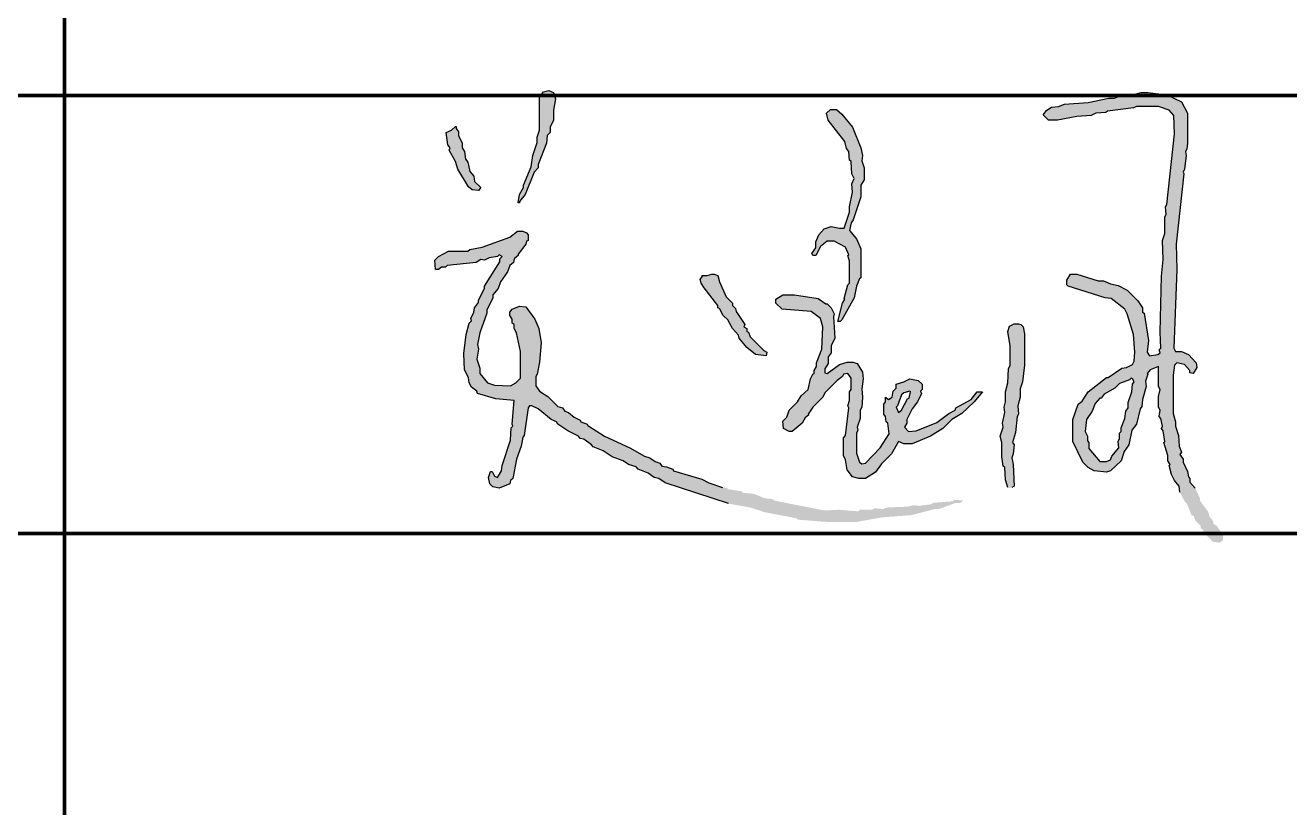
# Model space of a CAD drawing. Extents: x -777745 to 647905, y -207485 to 303235.
# Drawn here: x 68497 to 70230, y 32789 to 33861 of the extents above; entities that cross this region are included whole.
import ezdxf

# ---------------------------------------------------------------- set-up
doc = ezdxf.new("R2010")
doc.units = 0
doc.header["$LTSCALE"] = 1000
doc.layers.get('0').update_dxf_attribs({"linetype": 'CONTINUOUS'})
doc.layers.add('00-防烟分区', color=4, linetype='CONTINUOUS')
doc.layers.add('电子签名', color=5, linetype='CONTINUOUS')

# ---------------------------------------------------------------- blocks, each defined once
blk = doc.blocks.new('图签信息')
at = {"const_width": 0.05}
for points in [[(-39.145, 566.5), (-39.145, 500.5)], [(-65, 530.5), (0, 530.5)], [(-65, 524.5), (0, 524.5)]]:
    blk.add_lwpolyline(points, dxfattribs=at)
blk = doc.blocks.new('图签-A1')
at = {"color": 2}
blk.add_blockref('图签信息', (0, 0), dxfattribs=at)
blk = doc.blocks.new('X-104 13#平面')
at = {"xscale": 100, "yscale": 100, "zscale": 100}
blk.add_blockref('图签-A1', (72465.5, -19285.2), dxfattribs=at)
blk = doc.blocks.new('UYTITU')
at = {"layer": '电子签名', "linetype": 'Continuous'}
h = blk.add_hatch(color=5, dxfattribs=at)
h.paths.add_polyline_path([(952.3, 11.9), (951.3, 12.9), (942.9, 10.8), (939.8, 7.7), (934.5, -7), (932.4, -9.1), (935.6, -16.4), (939.8, -13.3), (948.1, 2.4), (950.2, 3.5)], flags=16)
h.paths.add_polyline_path([(1256.3, 29.7), (1254.3, 30.7), (1252.2, 28.6), (1238.5, 23.4), (1232.2, 17.1), (1217.6, 8.7), (1213.4, 3.5), (1211.3, 3.5), (1205, -3.9), (1200.8, -14.3), (1193.4, -25.9), (1191.4, -42.6), (1194.5, -48.9), (1194.5, -55.2), (1196.6, -57.3), (1196.6, -65.7), (1211.3, -83.5), (1220.7, -83.5), (1225.9, -81.4), (1228, -76.2), (1237.5, -64.7), (1236.4, -56.3), (1238.5, -52.1), (1238.5, -44.7), (1240.6, -42.6), (1240.6, -37.4), (1245.9, -24.8), (1246.9, -14.3), (1250.1, -10.1), (1250.1, -2.8), (1255.3, 11.9), (1256.3, 22.4), (1258.4, 25.5)], flags=16)
h.paths.add_polyline_path([(1093.9, 105.2), (1100.1, 105.2), (1103.3, 104.1), (1106.4, 101), (1108.5, 91.5), (1108.5, 48.6), (1105.4, 25.5), (1102.2, 16.1), (1102.2, 4.5), (1099.1, -7), (1100.1, -18.5), (1098.1, -21.7), (1096, -43.7), (1091.8, -57.3), (1093.9, -60.5), (1092.8, -73), (1090.7, -78.3), (1092.8, -87.7), (1093.9, -117.1), (1090.7, -119.2), (1085.5, -119.2), (1082.3, -108.7), (1081.3, -91.9), (1079.2, -89.8), (1077.1, -77.2), (1077.1, -57.3), (1075, -48.9), (1079.2, -36.4), (1078.1, -31.1), (1081.3, -16.4), (1080.2, -9.1), (1082.3, -1.8), (1082.3, 11.9), (1085.5, 24.4), (1086.5, 43.3), (1088.6, 48.6), (1088.6, 74.8), (1085.5, 94.7), (1087.6, 102)])
h.paths.add_polyline_path([(777.3, 145), (793, 145), (825.5, 139.8), (836, 132.4), (838.1, 132.4), (843.3, 127.2), (847.5, 118.8), (846.5, 114.6), (848.6, 85.3), (843.3, 74.8), (843.3, 65.3), (839.1, 60.1), (839.1, 50.7), (834.9, 43.3), (834.9, 38.1), (838.1, 37), (854.8, 49.6), (865.3, 52.8), (873.7, 52.8), (879, 50.7), (886.3, 39.1), (887.3, 29.7), (885.2, 16.1), (886.3, 4.5), (885.2, -9.1), (883.1, -13.3), (883.1, -24.8), (879, -36.4), (880, -40.5), (877.9, -44.7), (877.9, -72), (882.1, -84.6), (885.2, -86.7), (890.5, -85.6), (910.4, -64.7), (923, -45.8), (920.9, -31.1), (918.8, -29), (917.7, -21.7), (915.6, -18.5), (915.6, -4.9), (917.7, -1.8), (917.7, 4.5), (921.9, 1.4), (927.2, 4.5), (928.2, 12.9), (932.4, 17.1), (932.4, 22.4), (942.9, 25.5), (951.3, 29.7), (962.8, 27.6), (968.1, 22.4), (968.1, 15), (966, 12.9), (967, 9.8), (961.8, -1.8), (954.4, -11.2), (947.1, -25.9), (947.1, -31.1), (943.9, -36.4), (949.2, -42.6), (959.7, -41.6), (988, -30.1), (1004.8, -17.5), (1013.1, -13.3), (1014.2, -10.1), (1035.2, 1.4), (1043.5, 11.9), (1050.9, 11.9), (1039.3, -1.8), (1022.6, -17.5), (1008.9, -25.9), (996.4, -38.4), (979.6, -48.9), (954.4, -59.4), (942.9, -59.4), (935.6, -56.3), (926.1, -73), (912.5, -86.7), (904.1, -98.2), (890.5, -106.6), (881.1, -106.6), (872.7, -104.5), (865.3, -95.1), (863.2, -81.4), (860.1, -75.1), (860.1, -51), (863.2, -47.9), (867.4, -10.1), (866.4, -7), (868.5, 0.3), (868.5, 11.9), (870.6, 15), (870.6, 30.7), (866.4, 37), (860.1, 36), (859, 32.8), (851.7, 27.6), (834.9, 10.8), (831.8, 4.5), (818.2, -9.1), (811.9, -18.5), (812.9, -19.6), (807.7, -23.8), (803.5, -31.1), (789.8, -42.6), (785.7, -42.6), (778.3, -38.4), (777.3, -28), (782.5, -22.7), (785.7, -13.3), (797.2, -1.8), (802.4, 6.6), (811.9, 15), (815, 29.7), (818.2, 36), (820.2, 37), (820.2, 41.2), (823.4, 46.5), (823.4, 51.7), (830.7, 70.6), (831.8, 101), (828.6, 112.5), (816.1, 121.9), (776.2, 125.1), (767.8, 133.5), (767.8, 138.7)])
h.paths.add_polyline_path([(679.8, 173.3), (682.9, 173.3), (688.2, 171.2), (690.3, 162.8), (699.7, 141.9), (708.1, 133.5), (708.1, 130.3), (712.3, 126.1), (713.3, 121.9), (724.9, 104.1), (723.8, 101), (728, 98.9), (728, 94.7), (730.1, 93.6), (732.2, 87.3), (751.1, 68.5), (755.3, 66.4), (754.2, 61.1), (739.5, 63.2), (728, 72.7), (717.5, 85.3), (716.5, 89.4), (708.1, 98.9), (701.8, 110.4), (695.5, 116.7), (690.3, 126.1), (688.2, 127.2), (688.2, 130.3), (669.3, 154.4), (665.1, 160.7), (664, 166), (667.2, 170.2), (666.1, 171.2), (673.5, 171.2)], flags=17)
h.paths.add_polyline_path([(413.5, 232), (420.8, 232), (426.1, 229.9), (428.2, 226.8), (428.2, 219.4), (426.1, 218.4), (425, 214.2), (414.5, 200.6), (414.5, 198.5), (409.3, 194.3), (408.3, 189), (403, 184.8), (399.9, 176.5), (390.4, 162.8), (387.3, 153.4), (380, 145), (380, 140.8), (371.6, 124), (371.6, 119.8), (362.1, 92.6), (359, 76.9), (360, 70.6), (357.9, 56.9), (362.1, 44.4), (362.1, 37), (372.6, 24.4), (382, 21.3), (404.1, 20.3), (411.4, 24.4), (417.7, 30.7), (417.7, 67.4), (412.5, 92.6), (409.3, 98.9), (409.3, 104.1), (406.2, 106.2), (406.2, 111.5), (403, 116.7), (403, 120.9), (406.2, 125.1), (416.6, 129.3), (425, 128.2), (437.6, 111.5), (442.9, 98.9), (446, 79), (443.9, 52.8), (440.8, 36), (438.7, 32.8), (438.7, 20.3), (443.9, 12.9), (455.4, 5.6), (469.1, -8), (475.4, -10.1), (478.5, -14.3), (483.7, -16.4), (491.1, -22.7), (499.5, -26.9), (500.5, -29), (508.9, -32.2), (509.9, -34.3), (533, -48.9), (567.6, -64.7), (587.5, -76.2), (594.9, -78.3), (602.2, -83.5), (608.5, -85.6), (611.6, -89.8), (617.9, -90.9), (626.3, -94), (627.4, -96.1), (666.1, -107.6), (675.6, -112.9), (694.4, -119.2), (700.7, -119.2), (701.8, -121.3), (720.7, -124.4), (722.8, -126.5), (737.4, -127.6), (752.1, -133.8), (762.6, -134.9), (765.7, -137), (833.9, -150.6), (853.8, -149.6), (880, -151.7), (883.1, -149.6), (898.9, -149.6), (903.1, -147.5), (913.5, -148.5), (920.9, -146.4), (948.1, -145.4), (956.5, -143.3), (963.9, -144.3), (979.6, -142.2), (983.8, -140.1), (1010, -138), (1012.1, -135.9), (1024.7, -137), (1020.5, -140.1), (1014.2, -140.1), (991.1, -148.5), (985.9, -148.5), (953.4, -156.9), (912.5, -160.1), (877.9, -166.3), (838.1, -166.3), (798.2, -163.2), (795.1, -161.1), (751.1, -152.7), (732.2, -146.4), (702.8, -141.2), (615.8, -112.9), (607.4, -106.6), (601.1, -105.5), (592.8, -99.3), (579.1, -94), (576, -90.9), (565.5, -87.7), (558.2, -82.5), (543.5, -77.2), (530.9, -68.9), (517.3, -63.6), (515.2, -60.5), (504.7, -53.1), (499.5, -52.1), (497.4, -48.9), (482.7, -41.6), (469.1, -32.2), (467, -29), (459.6, -25.9), (441.8, -11.2), (433.4, -7), (430.3, -7), (428.2, -10.1), (422.9, -47.9), (420.8, -50), (418.7, -62.6), (412.5, -80.4), (407.2, -106.6), (404.1, -109.7), (403, -113.9), (388.3, -120.2), (380, -118.1), (375.8, -113.9), (373.7, -105.5), (376.8, -97.2), (378.9, -97.2), (382, -103.4), (386.2, -105.5), (391.5, -96.1), (392.5, -88.8), (404.1, -54.2), (405.1, -37.4), (407.2, -35.3), (406.2, -32.2), (409.3, 0.3), (384.1, 2.4), (359, 9.8), (357.9, 12.9), (350.6, 18.2), (347.5, 24.4), (346.4, 31.8), (341.2, 42.3), (340.1, 64.3), (343.3, 90.5), (347.5, 106.2), (350.6, 109.4), (349.6, 112.5), (353.7, 120.9), (354.8, 127.2), (360, 134.5), (360, 137.7), (368.4, 153.4), (368.4, 156.5), (389.4, 190.1), (389.4, 194.3), (392.5, 197.4), (388.3, 199.5), (386.2, 197.4), (374.7, 195.3), (368.4, 192.2), (363.2, 193.2), (356.9, 189), (317.1, 184.8), (315, 182.7), (309.7, 182.7), (305.5, 179.6), (301.3, 179.6), (300.3, 192.2), (305.5, 197.4), (319.2, 204.8), (345.4, 204.8), (348.5, 206.9), (365.3, 210), (403, 223.6)])
h.paths.add_polyline_path([(328.6, 375.6), (329.6, 375.6), (329.6, 372.5), (332.8, 368.3), (332.8, 363.1), (338, 352.6), (338, 346.3), (341.2, 341), (342.2, 330.6), (345.4, 326.4), (348.5, 313.8), (353.7, 307.5), (354.8, 300.2), (363.2, 291.8), (360, 287.6), (351.6, 288.6), (346.4, 292.8), (331.7, 316.9), (328.6, 327.4), (320.2, 343.1), (321.2, 346.3), (318.1, 350.5), (316, 367.3), (323.3, 370.4)])
h.paths.add_polyline_path([(842.3, 398.7), (850.6, 398.7), (858, 392.4), (872.7, 374.6), (884.2, 346.3), (886.3, 335.8), (885.2, 328.5), (888.4, 319), (888.4, 302.3), (884.2, 294.9), (884.2, 279.2), (873.7, 247.7), (870.6, 243.5), (868.5, 233.1), (877.9, 221.5), (884.2, 207.9), (884.2, 168.1), (882.1, 167), (877.9, 156.5), (874.8, 140.8), (858, 110.4), (855.9, 108.3), (852.7, 108.3), (859, 133.5), (862.2, 138.7), (861.1, 139.8), (866.4, 158.6), (868.5, 160.7), (868.5, 191.1), (866.4, 198.5), (867.4, 199.5), (863.2, 210), (847.5, 218.4), (838.1, 218.4), (828.6, 211.1), (822.3, 198.5), (818.2, 198.5), (817.1, 201.6), (822.3, 209), (822.3, 217.3), (826.5, 226.8), (833.9, 235.2), (843.3, 238.3), (854.8, 236.2), (861.1, 236.2), (868.5, 258.2), (868.5, 265.6), (872.7, 285.5), (871.6, 297), (874.8, 304.4), (871.6, 310.6), (870.6, 327.4), (868.5, 329.5), (867.4, 341), (864.3, 345.2), (862.2, 354.7), (839.1, 384), (837, 393.5)])
h.paths.add_polyline_path([(1267.9, 421.8), (1277.3, 421.8), (1303.5, 418.6), (1323.4, 409.2), (1331.8, 393.5), (1331.8, 352.6), (1330.8, 344.2), (1328.7, 341), (1329.7, 335.8), (1327.6, 316.9), (1325.5, 312.7), (1326.6, 310.6), (1316.1, 214.2), (1317.2, 179.6), (1313, 71.6), (1315.1, 67.4), (1323.4, 67.4), (1332.9, 63.2), (1343.4, 51.7), (1344.4, 45.4), (1339.2, 37), (1335, 38.1), (1335, 41.2), (1327.6, 49.6), (1317.2, 51.7), (1314, 48.6), (1311.9, 34.9), (1311.9, -17.5), (1315.1, -29), (1315.1, -35.3), (1319.2, -47.9), (1320.3, -62.6), (1323.4, -70.9), (1321.3, -74.1), (1325.5, -80.4), (1325.5, -84.6), (1331.8, -97.2), (1332.9, -104.5), (1335, -106.6), (1335, -111.8), (1342.3, -120.2), (1348.6, -133.8), (1348.6, -137), (1360.1, -152.7), (1362.2, -160.1), (1365.4, -163.2), (1367.5, -167.4), (1366.4, -168.4), (1371.7, -171.6), (1380.1, -184.2), (1380.1, -191.5), (1375.9, -194.6), (1366.4, -193.6), (1353.8, -181), (1352.8, -176.8), (1349.6, -174.7), (1349.6, -171.6), (1342.3, -164.2), (1340.2, -158), (1337.1, -156.9), (1330.8, -141.2), (1327.6, -138), (1321.3, -125.5), (1320.3, -117.1), (1314, -109.7), (1309.8, -101.3), (1306.7, -88.8), (1307.7, -87.7), (1304.6, -82.5), (1304.6, -75.1), (1299.3, -57.3), (1300.4, -56.3), (1298.3, -41.6), (1296.2, -38.4), (1297.2, -35.3), (1295.1, -24.8), (1293, -21.7), (1294.1, -13.3), (1292, -9.1), (1292, 5.6), (1294.1, 15), (1292, 19.2), (1292, 46.5), (1280.5, 42.3), (1276.3, 37), (1277.3, 36), (1274.2, 26.5), (1275.2, 19.2), (1270, 1.4), (1268.9, -8), (1266.8, -11.2), (1261.6, -32.2), (1255.3, -40.5), (1251.1, -60.5), (1244.8, -69.9), (1240.6, -82.5), (1225.9, -96.1), (1220.7, -98.2), (1203.9, -96.1), (1195.5, -91.9), (1188.2, -84.6), (1174.6, -56.3), (1174.6, -25.9), (1181.9, -4.9), (1187.2, -0.7), (1195.5, 11.9), (1220.7, 31.8), (1222.8, 31.8), (1241.7, 44.4), (1248, 45.4), (1256.3, 49.6), (1258.4, 53.8), (1259.5, 66.4), (1257.4, 90.5), (1249, 118.8), (1245.9, 125.1), (1227, 139.8), (1218.6, 140.8), (1168.3, 156.5), (1166.2, 158.6), (1166.2, 164.9), (1171.4, 173.3), (1179.8, 173.3), (1209.2, 163.9), (1216.5, 163.9), (1225.9, 159.7), (1236.4, 157.6), (1249, 151.3), (1263.7, 136.6), (1270, 127.2), (1270, 120.9), (1272.1, 119.8), (1278.4, 82.1), (1276.3, 66.4), (1279.4, 61.1), (1290.9, 63.2), (1294.1, 65.3), (1293, 69.5), (1295.1, 71.6), (1294.1, 93.6), (1296.2, 170.2), (1298.3, 193.2), (1297.2, 219.4), (1300.4, 228.9), (1300.4, 251.9), (1302.5, 255.1), (1301.4, 265.6), (1303.5, 268.7), (1314, 365.2), (1313, 390.3), (1306.7, 397.7), (1292, 402.9), (1261.6, 402.9), (1257.4, 400.8), (1221.8, 396.6), (1219.7, 394.5), (1206, 393.5), (1199.7, 390.3), (1179.8, 389.3), (1153.6, 384), (1141, 384), (1133.7, 391.4), (1138.9, 397.7), (1145.2, 401.8), (1154.7, 402.9), (1163, 406), (1195.5, 408.1), (1223.9, 414.4), (1231.2, 414.4), (1239.6, 417.6), (1256.3, 418.6)])
h.paths.add_polyline_path([(456.5, 424.9), (462.8, 421.8), (465.9, 413.4), (462.8, 397.7), (462.8, 384), (458.6, 374.6), (458.6, 367.3), (454.4, 363.1), (453.3, 352.6), (441.8, 323.2), (441.8, 319), (436.6, 312.7), (424, 282.3), (416.6, 272.9), (416.6, 270.8), (414.5, 270.8), (416.6, 282.3), (421.9, 291.8), (421.9, 294.9), (432.4, 320.1), (434.5, 335.8), (440.8, 353.6), (440.8, 361), (443.9, 370.4), (443.9, 415.5), (449.1, 422.8)])
at = {"layer": '电子签名', "color": 5, "linetype": 'Continuous'}
for p, q in [((443.9, 415.5), (449.1, 422.8)), ((449.1, 422.8), (456.5, 424.9)), ((456.5, 424.9), (462.8, 421.8)), ((462.8, 421.8), (465.9, 413.4)), ((1231.2, 414.4), (1239.6, 417.6)), ((1239.6, 417.6), (1256.3, 418.6)), ((1256.3, 418.6), (1267.9, 421.8)), ((1267.9, 421.8), (1277.3, 421.8)), ((1277.3, 421.8), (1303.5, 418.6)), ((1303.5, 418.6), (1323.4, 409.2)), ((443.9, 370.4), (443.9, 415.5)), ((465.9, 413.4), (462.8, 397.7)), ((837, 393.5), (842.3, 398.7)), ((842.3, 398.7), (850.6, 398.7)), ((850.6, 398.7), (858, 392.4)), ((1138.9, 397.7), (1145.2, 401.8)), ((1145.2, 401.8), (1154.7, 402.9)), ((1154.7, 402.9), (1163, 406)), ((1163, 406), (1195.5, 408.1)), ((1195.5, 408.1), (1223.9, 414.4)), ((1257.4, 400.8), (1221.8, 396.6)), ((1223.9, 414.4), (1231.2, 414.4)), ((1261.6, 402.9), (1257.4, 400.8)), ((1292, 402.9), (1261.6, 402.9)), ((1306.7, 397.7), (1292, 402.9)), ((1323.4, 409.2), (1331.8, 393.5)), ((462.8, 384), (458.6, 374.6)), ((462.8, 397.7), (462.8, 384)), ((839.1, 384), (837, 393.5)), ((862.2, 354.7), (839.1, 384)), ((858, 392.4), (872.7, 374.6)), ((1133.7, 391.4), (1138.9, 397.7)), ((1141, 384), (1133.7, 391.4)), ((1153.6, 384), (1141, 384)), ((1179.8, 389.3), (1153.6, 384)), ((1199.7, 390.3), (1179.8, 389.3)), ((1206, 393.5), (1199.7, 390.3)), ((1219.7, 394.5), (1206, 393.5)), ((1221.8, 396.6), (1219.7, 394.5)), ((1313, 390.3), (1306.7, 397.7)), ((1314, 365.2), (1313, 390.3)), ((1331.8, 393.5), (1331.8, 352.6)), ((316, 367.3), (323.3, 370.4)), ((318.1, 350.5), (316, 367.3)), ((323.3, 370.4), (328.6, 375.6)), ((328.6, 375.6), (329.6, 375.6)), ((329.6, 375.6), (329.6, 372.5)), ((329.6, 372.5), (332.8, 368.3)), ((332.8, 368.3), (332.8, 363.1)), ((440.8, 361), (443.9, 370.4)), ((458.6, 367.3), (454.4, 363.1)), ((458.6, 374.6), (458.6, 367.3)), ((872.7, 374.6), (884.2, 346.3)), ((1303.5, 268.7), (1314, 365.2)), ((321.2, 346.3), (318.1, 350.5)), ((332.8, 363.1), (338, 352.6)), ((338, 352.6), (338, 346.3)), ((434.5, 335.8), (440.8, 353.6)), ((440.8, 353.6), (440.8, 361)), ((453.3, 352.6), (441.8, 323.2)), ((454.4, 363.1), (453.3, 352.6)), ((864.3, 345.2), (862.2, 354.7)), ((1331.8, 352.6), (1330.8, 344.2)), ((320.2, 343.1), (321.2, 346.3)), ((328.6, 327.4), (320.2, 343.1)), ((338, 346.3), (341.2, 341)), ((341.2, 341), (342.2, 330.6)), ((342.2, 330.6), (345.4, 326.4)), ((432.4, 320.1), (434.5, 335.8)), ((867.4, 341), (864.3, 345.2)), ((868.5, 329.5), (867.4, 341)), ((870.6, 327.4), (868.5, 329.5)), ((884.2, 346.3), (886.3, 335.8)), ((886.3, 335.8), (885.2, 328.5)), ((1329.7, 335.8), (1327.6, 316.9)), ((1330.8, 344.2), (1328.7, 341)), ((1328.7, 341), (1329.7, 335.8)), ((331.7, 316.9), (328.6, 327.4)), ((346.4, 292.8), (331.7, 316.9)), ((345.4, 326.4), (348.5, 313.8)), ((348.5, 313.8), (353.7, 307.5)), ((421.9, 294.9), (432.4, 320.1)), ((436.6, 312.7), (424, 282.3)), ((441.8, 319), (436.6, 312.7)), ((441.8, 323.2), (441.8, 319)), ((871.6, 310.6), (870.6, 327.4)), ((885.2, 328.5), (888.4, 319)), ((888.4, 319), (888.4, 302.3)), ((1327.6, 316.9), (1325.5, 312.7)), ((1325.5, 312.7), (1326.6, 310.6)), ((353.7, 307.5), (354.8, 300.2)), ((354.8, 300.2), (363.2, 291.8)), ((421.9, 291.8), (421.9, 294.9)), ((874.8, 304.4), (871.6, 310.6)), ((871.6, 297), (874.8, 304.4)), ((872.7, 285.5), (871.6, 297)), ((888.4, 302.3), (884.2, 294.9)), ((884.2, 294.9), (884.2, 279.2)), ((1326.6, 310.6), (1316.1, 214.2)), ((351.6, 288.6), (346.4, 292.8)), ((360, 287.6), (351.6, 288.6)), ((363.2, 291.8), (360, 287.6)), ((414.5, 270.8), (416.6, 282.3)), ((416.6, 282.3), (421.9, 291.8)), ((424, 282.3), (416.6, 272.9)), ((868.5, 265.6), (872.7, 285.5)), ((884.2, 279.2), (873.7, 247.7)), ((416.6, 270.8), (414.5, 270.8)), ((416.6, 272.9), (416.6, 270.8)), ((868.5, 258.2), (868.5, 265.6)), ((1301.4, 265.6), (1303.5, 268.7)), ((1302.5, 255.1), (1301.4, 265.6)), ((861.1, 236.2), (868.5, 258.2)), ((870.6, 243.5), (868.5, 233.1)), ((873.7, 247.7), (870.6, 243.5)), ((1300.4, 251.9), (1302.5, 255.1)), ((1300.4, 228.9), (1300.4, 251.9)), ((403, 223.6), (413.5, 232)), ((413.5, 232), (420.8, 232)), ((420.8, 232), (426.1, 229.9)), ((426.1, 229.9), (428.2, 226.8)), ((428.2, 226.8), (428.2, 219.4)), ((822.3, 217.3), (826.5, 226.8)), ((826.5, 226.8), (833.9, 235.2)), ((833.9, 235.2), (843.3, 238.3)), ((843.3, 238.3), (854.8, 236.2)), ((854.8, 236.2), (861.1, 236.2)), ((868.5, 233.1), (877.9, 221.5)), ((1297.2, 219.4), (1300.4, 228.9)), ((348.5, 206.9), (365.3, 210)), ((365.3, 210), (403, 223.6)), ((425, 214.2), (414.5, 200.6)), ((426.1, 218.4), (425, 214.2)), ((428.2, 219.4), (426.1, 218.4)), ((817.1, 201.6), (822.3, 209)), ((822.3, 209), (822.3, 217.3)), ((828.6, 211.1), (822.3, 198.5)), ((838.1, 218.4), (828.6, 211.1)), ((847.5, 218.4), (838.1, 218.4)), ((863.2, 210), (847.5, 218.4)), ((867.4, 199.5), (863.2, 210)), ((877.9, 221.5), (884.2, 207.9)), ((884.2, 207.9), (884.2, 168.1)), ((1298.3, 193.2), (1297.2, 219.4)), ((1316.1, 214.2), (1317.2, 179.6)), ((300.3, 192.2), (305.5, 197.4)), ((301.3, 179.6), (300.3, 192.2)), ((305.5, 197.4), (319.2, 204.8)), ((319.2, 204.8), (345.4, 204.8)), ((345.4, 204.8), (348.5, 206.9)), ((363.2, 193.2), (356.9, 189)), ((368.4, 192.2), (363.2, 193.2)), ((374.7, 195.3), (368.4, 192.2)), ((386.2, 197.4), (374.7, 195.3)), ((388.3, 199.5), (386.2, 197.4)), ((392.5, 197.4), (388.3, 199.5)), ((389.4, 194.3), (392.5, 197.4)), ((389.4, 190.1), (389.4, 194.3)), ((409.3, 194.3), (408.3, 189)), ((414.5, 198.5), (409.3, 194.3)), ((414.5, 200.6), (414.5, 198.5)), ((818.2, 198.5), (817.1, 201.6)), ((822.3, 198.5), (818.2, 198.5)), ((866.4, 198.5), (867.4, 199.5)), ((868.5, 191.1), (866.4, 198.5)), ((868.5, 160.7), (868.5, 191.1)), ((1296.2, 170.2), (1298.3, 193.2)), ((305.5, 179.6), (301.3, 179.6)), ((309.7, 182.7), (305.5, 179.6)), ((315, 182.7), (309.7, 182.7)), ((317.1, 184.8), (315, 182.7)), ((356.9, 189), (317.1, 184.8)), ((368.4, 156.5), (389.4, 190.1)), ((399.9, 176.5), (390.4, 162.8)), ((403, 184.8), (399.9, 176.5)), ((408.3, 189), (403, 184.8)), ((673.5, 171.2), (679.8, 173.3)), ((679.8, 173.3), (682.9, 173.3)), ((682.9, 173.3), (688.2, 171.2)), ((1166.2, 164.9), (1171.4, 173.3)), ((1171.4, 173.3), (1179.8, 173.3)), ((1179.8, 173.3), (1209.2, 163.9)), ((1317.2, 179.6), (1313, 71.6)), ((368.4, 153.4), (368.4, 156.5)), ((390.4, 162.8), (387.3, 153.4)), ((664, 166), (667.2, 170.2)), ((665.1, 160.7), (664, 166)), ((669.3, 154.4), (665.1, 160.7)), ((666.1, 171.2), (673.5, 171.2)), ((667.2, 170.2), (666.1, 171.2)), ((688.2, 171.2), (690.3, 162.8)), ((690.3, 162.8), (699.7, 141.9)), ((861.1, 139.8), (866.4, 158.6)), ((866.4, 158.6), (868.5, 160.7)), ((877.9, 156.5), (874.8, 140.8)), ((882.1, 167), (877.9, 156.5)), ((884.2, 168.1), (882.1, 167)), ((1166.2, 158.6), (1166.2, 164.9)), ((1168.3, 156.5), (1166.2, 158.6)), ((1218.6, 140.8), (1168.3, 156.5)), ((1209.2, 163.9), (1216.5, 163.9)), ((1216.5, 163.9), (1225.9, 159.7)), ((1225.9, 159.7), (1236.4, 157.6)), ((1236.4, 157.6), (1249, 151.3)), ((1294.1, 93.6), (1296.2, 170.2)), ((360, 137.7), (368.4, 153.4)), ((380, 140.8), (371.6, 124)), ((387.3, 153.4), (380, 145)), ((380, 145), (380, 140.8)), ((688.2, 130.3), (669.3, 154.4)), ((699.7, 141.9), (708.1, 133.5)), ((767.8, 138.7), (777.3, 145)), ((767.8, 133.5), (767.8, 138.7)), ((777.3, 145), (793, 145)), ((793, 145), (825.5, 139.8)), ((825.5, 139.8), (836, 132.4)), ((874.8, 140.8), (858, 110.4)), ((859, 133.5), (862.2, 138.7)), ((862.2, 138.7), (861.1, 139.8)), ((1227, 139.8), (1218.6, 140.8)), ((1245.9, 125.1), (1227, 139.8)), ((1249, 151.3), (1263.7, 136.6)), ((353.7, 120.9), (354.8, 127.2)), ((354.8, 127.2), (360, 134.5)), ((360, 134.5), (360, 137.7)), ((371.6, 124), (371.6, 119.8)), ((403, 120.9), (406.2, 125.1)), ((406.2, 125.1), (416.6, 129.3)), ((416.6, 129.3), (425, 128.2)), ((425, 128.2), (437.6, 111.5)), ((688.2, 127.2), (688.2, 130.3)), ((690.3, 126.1), (688.2, 127.2)), ((695.5, 116.7), (690.3, 126.1)), ((708.1, 133.5), (708.1, 130.3)), ((708.1, 130.3), (712.3, 126.1)), ((712.3, 126.1), (713.3, 121.9)), ((713.3, 121.9), (724.9, 104.1)), ((776.2, 125.1), (767.8, 133.5)), ((816.1, 121.9), (776.2, 125.1)), ((828.6, 112.5), (816.1, 121.9)), ((836, 132.4), (838.1, 132.4)), ((838.1, 132.4), (843.3, 127.2)), ((843.3, 127.2), (847.5, 118.8)), ((852.7, 108.3), (859, 133.5)), ((1249, 118.8), (1245.9, 125.1)), ((1263.7, 136.6), (1270, 127.2)), ((1270, 127.2), (1270, 120.9)), ((343.3, 90.5), (347.5, 106.2)), ((347.5, 106.2), (350.6, 109.4)), ((349.6, 112.5), (353.7, 120.9)), ((350.6, 109.4), (349.6, 112.5)), ((371.6, 119.8), (362.1, 92.6)), ((403, 116.7), (403, 120.9)), ((406.2, 111.5), (403, 116.7)), ((406.2, 106.2), (406.2, 111.5)), ((409.3, 104.1), (406.2, 106.2)), ((409.3, 98.9), (409.3, 104.1)), ((437.6, 111.5), (442.9, 98.9)), ((701.8, 110.4), (695.5, 116.7)), ((708.1, 98.9), (701.8, 110.4)), ((724.9, 104.1), (723.8, 101)), ((831.8, 101), (828.6, 112.5)), ((847.5, 118.8), (846.5, 114.6)), ((846.5, 114.6), (848.6, 85.3)), ((855.9, 108.3), (852.7, 108.3)), ((858, 110.4), (855.9, 108.3)), ((1087.6, 102), (1093.9, 105.2)), ((1093.9, 105.2), (1100.1, 105.2)), ((1100.1, 105.2), (1103.3, 104.1)), ((1103.3, 104.1), (1106.4, 101)), ((1257.4, 90.5), (1249, 118.8)), ((1270, 120.9), (1272.1, 119.8)), ((1272.1, 119.8), (1278.4, 82.1)), ((340.1, 64.3), (343.3, 90.5)), ((362.1, 92.6), (359, 76.9)), ((412.5, 92.6), (409.3, 98.9)), ((417.7, 67.4), (412.5, 92.6)), ((442.9, 98.9), (446, 79)), ((716.5, 89.4), (708.1, 98.9)), ((717.5, 85.3), (716.5, 89.4)), ((723.8, 101), (728, 98.9)), ((728, 98.9), (728, 94.7)), ((728, 94.7), (730.1, 93.6)), ((730.1, 93.6), (732.2, 87.3)), ((732.2, 87.3), (751.1, 68.5)), ((830.7, 70.6), (831.8, 101)), ((1085.5, 94.7), (1087.6, 102)), ((1088.6, 74.8), (1085.5, 94.7)), ((1106.4, 101), (1108.5, 91.5)), ((1108.5, 91.5), (1108.5, 48.6)), ((1259.5, 66.4), (1257.4, 90.5)), ((1295.1, 71.6), (1294.1, 93.6)), ((360, 70.6), (357.9, 56.9)), ((359, 76.9), (360, 70.6)), ((446, 79), (443.9, 52.8)), ((728, 72.7), (717.5, 85.3)), ((739.5, 63.2), (728, 72.7)), ((823.4, 51.7), (830.7, 70.6)), ((848.6, 85.3), (843.3, 74.8)), ((843.3, 74.8), (843.3, 65.3)), ((1088.6, 48.6), (1088.6, 74.8)), ((1278.4, 82.1), (1276.3, 66.4)), ((1293, 69.5), (1295.1, 71.6)), ((1294.1, 65.3), (1293, 69.5)), ((1313, 71.6), (1315.1, 67.4)), ((341.2, 42.3), (340.1, 64.3)), ((357.9, 56.9), (362.1, 44.4)), ((417.7, 30.7), (417.7, 67.4)), ((443.9, 52.8), (440.8, 36)), ((754.2, 61.1), (739.5, 63.2)), ((751.1, 68.5), (755.3, 66.4)), ((755.3, 66.4), (754.2, 61.1)), ((843.3, 65.3), (839.1, 60.1)), ((839.1, 60.1), (839.1, 50.7)), ((854.8, 49.6), (865.3, 52.8)), ((865.3, 52.8), (873.7, 52.8)), ((873.7, 52.8), (879, 50.7)), ((1256.3, 49.6), (1258.4, 53.8)), ((1258.4, 53.8), (1259.5, 66.4)), ((1276.3, 66.4), (1279.4, 61.1)), ((1279.4, 61.1), (1290.9, 63.2)), ((1290.9, 63.2), (1294.1, 65.3)), ((1315.1, 67.4), (1323.4, 67.4)), ((1323.4, 67.4), (1332.9, 63.2)), ((1332.9, 63.2), (1343.4, 51.7)), ((346.4, 31.8), (341.2, 42.3)), ((362.1, 44.4), (362.1, 37)), ((362.1, 37), (372.6, 24.4)), ((440.8, 36), (438.7, 32.8)), ((815, 29.7), (818.2, 36)), ((818.2, 36), (820.2, 37)), ((820.2, 41.2), (823.4, 46.5)), ((820.2, 37), (820.2, 41.2)), ((823.4, 46.5), (823.4, 51.7)), ((839.1, 50.7), (834.9, 43.3)), ((834.9, 43.3), (834.9, 38.1)), ((834.9, 38.1), (838.1, 37)), ((838.1, 37), (854.8, 49.6)), ((860.1, 36), (859, 32.8)), ((866.4, 37), (860.1, 36)), ((870.6, 30.7), (866.4, 37)), ((879, 50.7), (886.3, 39.1)), ((886.3, 39.1), (887.3, 29.7)), ((1085.5, 24.4), (1086.5, 43.3)), ((1086.5, 43.3), (1088.6, 48.6)), ((1108.5, 48.6), (1105.4, 25.5)), ((1222.8, 31.8), (1241.7, 44.4)), ((1241.7, 44.4), (1248, 45.4)), ((1248, 45.4), (1256.3, 49.6)), ((1277.3, 36), (1274.2, 26.5)), ((1280.5, 42.3), (1276.3, 37)), ((1276.3, 37), (1277.3, 36)), ((1292, 46.5), (1280.5, 42.3)), ((1292, 19.2), (1292, 46.5)), ((1314, 48.6), (1311.9, 34.9)), ((1311.9, 34.9), (1311.9, -17.5)), ((1317.2, 51.7), (1314, 48.6)), ((1327.6, 49.6), (1317.2, 51.7)), ((1335, 41.2), (1327.6, 49.6)), ((1335, 38.1), (1335, 41.2)), ((1339.2, 37), (1335, 38.1)), ((1344.4, 45.4), (1339.2, 37)), ((1343.4, 51.7), (1344.4, 45.4)), ((347.5, 24.4), (346.4, 31.8)), ((350.6, 18.2), (347.5, 24.4)), ((357.9, 12.9), (350.6, 18.2)), ((372.6, 24.4), (382, 21.3)), ((382, 21.3), (404.1, 20.3)), ((404.1, 20.3), (411.4, 24.4)), ((411.4, 24.4), (417.7, 30.7)), ((438.7, 32.8), (438.7, 20.3)), ((438.7, 20.3), (443.9, 12.9)), ((811.9, 15), (815, 29.7)), ((851.7, 27.6), (834.9, 10.8)), ((859, 32.8), (851.7, 27.6)), ((870.6, 15), (870.6, 30.7)), ((887.3, 29.7), (885.2, 16.1)), ((932.4, 22.4), (942.9, 25.5)), ((932.4, 17.1), (932.4, 22.4)), ((942.9, 25.5), (951.3, 29.7)), ((951.3, 29.7), (962.8, 27.6)), ((962.8, 27.6), (968.1, 22.4)), ((968.1, 22.4), (968.1, 15)), ((1082.3, 11.9), (1085.5, 24.4)), ((1105.4, 25.5), (1102.2, 16.1)), ((1195.5, 11.9), (1220.7, 31.8)), ((1220.7, 31.8), (1222.8, 31.8)), ((1238.5, 23.4), (1232.2, 17.1)), ((1252.2, 28.6), (1238.5, 23.4)), ((1254.3, 30.7), (1252.2, 28.6)), ((1256.3, 29.7), (1254.3, 30.7)), ((1255.3, 11.9), (1256.3, 22.4)), ((1258.4, 25.5), (1256.3, 29.7)), ((1256.3, 22.4), (1258.4, 25.5)), ((1275.2, 19.2), (1270, 1.4)), ((1274.2, 26.5), (1275.2, 19.2)), ((1294.1, 15), (1292, 19.2)), ((359, 9.8), (357.9, 12.9)), ((384.1, 2.4), (359, 9.8)), ((409.3, 0.3), (384.1, 2.4)), ((406.2, -32.2), (409.3, 0.3)), ((443.9, 12.9), (455.4, 5.6)), ((455.4, 5.6), (469.1, -8)), ((797.2, -1.8), (802.4, 6.6)), ((802.4, 6.6), (811.9, 15)), ((831.8, 4.5), (818.2, -9.1)), ((834.9, 10.8), (831.8, 4.5)), ((866.4, -7), (868.5, 0.3)), ((868.5, 11.9), (870.6, 15)), ((868.5, 0.3), (868.5, 11.9)), ((885.2, 16.1), (886.3, 4.5)), ((886.3, 4.5), (885.2, -9.1)), ((917.7, 4.5), (921.9, 1.4)), ((917.7, -1.8), (917.7, 4.5)), ((921.9, 1.4), (927.2, 4.5)), ((927.2, 4.5), (928.2, 12.9)), ((928.2, 12.9), (932.4, 17.1)), ((939.8, 7.7), (934.5, -7)), ((942.9, 10.8), (939.8, 7.7)), ((939.8, -13.3), (948.1, 2.4)), ((951.3, 12.9), (942.9, 10.8)), ((948.1, 2.4), (950.2, 3.5)), ((950.2, 3.5), (952.3, 11.9)), ((952.3, 11.9), (951.3, 12.9)), ((967, 9.8), (961.8, -1.8)), ((968.1, 15), (966, 12.9)), ((966, 12.9), (967, 9.8)), ((1014.2, -10.1), (1035.2, 1.4)), ((1035.2, 1.4), (1043.5, 11.9)), ((1050.9, 11.9), (1039.3, -1.8)), ((1043.5, 11.9), (1050.9, 11.9)), ((1082.3, -1.8), (1082.3, 11.9)), ((1102.2, 4.5), (1099.1, -7)), ((1102.2, 16.1), (1102.2, 4.5)), ((1187.2, -0.7), (1195.5, 11.9)), ((1211.3, 3.5), (1205, -3.9)), ((1213.4, 3.5), (1211.3, 3.5)), ((1217.6, 8.7), (1213.4, 3.5)), ((1232.2, 17.1), (1217.6, 8.7)), ((1250.1, -2.8), (1255.3, 11.9)), ((1270, 1.4), (1268.9, -8)), ((1292, 5.6), (1294.1, 15)), ((1292, -9.1), (1292, 5.6)), ((428.2, -10.1), (422.9, -47.9)), ((430.3, -7), (428.2, -10.1)), ((433.4, -7), (430.3, -7)), ((441.8, -11.2), (433.4, -7)), ((459.6, -25.9), (441.8, -11.2)), ((469.1, -8), (475.4, -10.1)), ((475.4, -10.1), (478.5, -14.3)), ((478.5, -14.3), (483.7, -16.4)), ((483.7, -16.4), (491.1, -22.7)), ((782.5, -22.7), (785.7, -13.3)), ((785.7, -13.3), (797.2, -1.8)), ((818.2, -9.1), (811.9, -18.5)), ((863.2, -47.9), (867.4, -10.1)), ((867.4, -10.1), (866.4, -7)), ((885.2, -9.1), (883.1, -13.3)), ((883.1, -13.3), (883.1, -24.8)), ((915.6, -4.9), (917.7, -1.8)), ((915.6, -18.5), (915.6, -4.9)), ((934.5, -7), (932.4, -9.1)), ((932.4, -9.1), (935.6, -16.4)), ((935.6, -16.4), (939.8, -13.3)), ((954.4, -11.2), (947.1, -25.9)), ((961.8, -1.8), (954.4, -11.2)), ((1004.8, -17.5), (1013.1, -13.3)), ((1013.1, -13.3), (1014.2, -10.1)), ((1039.3, -1.8), (1022.6, -17.5)), ((1078.1, -31.1), (1081.3, -16.4)), ((1080.2, -9.1), (1082.3, -1.8)), ((1081.3, -16.4), (1080.2, -9.1)), ((1099.1, -7), (1100.1, -18.5)), ((1174.6, -25.9), (1181.9, -4.9)), ((1181.9, -4.9), (1187.2, -0.7)), ((1200.8, -14.3), (1193.4, -25.9)), ((1205, -3.9), (1200.8, -14.3)), ((1245.9, -24.8), (1246.9, -14.3)), ((1246.9, -14.3), (1250.1, -10.1)), ((1250.1, -10.1), (1250.1, -2.8)), ((1266.8, -11.2), (1261.6, -32.2)), ((1268.9, -8), (1266.8, -11.2)), ((1294.1, -13.3), (1292, -9.1)), ((1293, -21.7), (1294.1, -13.3)), ((407.2, -35.3), (406.2, -32.2)), ((467, -29), (459.6, -25.9)), ((469.1, -32.2), (467, -29)), ((482.7, -41.6), (469.1, -32.2)), ((491.1, -22.7), (499.5, -26.9)), ((499.5, -26.9), (500.5, -29)), ((500.5, -29), (508.9, -32.2)), ((508.9, -32.2), (509.9, -34.3)), ((509.9, -34.3), (533, -48.9)), ((777.3, -28), (782.5, -22.7)), ((778.3, -38.4), (777.3, -28)), ((803.5, -31.1), (789.8, -42.6)), ((807.7, -23.8), (803.5, -31.1)), ((812.9, -19.6), (807.7, -23.8)), ((811.9, -18.5), (812.9, -19.6)), ((883.1, -24.8), (879, -36.4)), ((917.7, -21.7), (915.6, -18.5)), ((918.8, -29), (917.7, -21.7)), ((920.9, -31.1), (918.8, -29)), ((923, -45.8), (920.9, -31.1)), ((947.1, -31.1), (943.9, -36.4)), ((947.1, -25.9), (947.1, -31.1)), ((959.7, -41.6), (988, -30.1)), ((988, -30.1), (1004.8, -17.5)), ((1008.9, -25.9), (996.4, -38.4)), ((1022.6, -17.5), (1008.9, -25.9)), ((1079.2, -36.4), (1078.1, -31.1)), ((1098.1, -21.7), (1096, -43.7)), ((1100.1, -18.5), (1098.1, -21.7)), ((1174.6, -56.3), (1174.6, -25.9)), ((1193.4, -25.9), (1191.4, -42.6)), ((1240.6, -37.4), (1245.9, -24.8)), ((1261.6, -32.2), (1255.3, -40.5)), ((1295.1, -24.8), (1293, -21.7)), ((1297.2, -35.3), (1295.1, -24.8)), ((1311.9, -17.5), (1315.1, -29)), ((1315.1, -29), (1315.1, -35.3)), ((404.1, -54.2), (405.1, -37.4)), ((405.1, -37.4), (407.2, -35.3)), ((420.8, -50), (418.7, -62.6)), ((422.9, -47.9), (420.8, -50)), ((497.4, -48.9), (482.7, -41.6)), ((499.5, -52.1), (497.4, -48.9)), ((533, -48.9), (567.6, -64.7)), ((785.7, -42.6), (778.3, -38.4)), ((789.8, -42.6), (785.7, -42.6)), ((860.1, -51), (863.2, -47.9)), ((860.1, -75.1), (860.1, -51)), ((880, -40.5), (877.9, -44.7)), ((877.9, -44.7), (877.9, -72)), ((879, -36.4), (880, -40.5)), ((910.4, -64.7), (923, -45.8)), ((943.9, -36.4), (949.2, -42.6)), ((949.2, -42.6), (959.7, -41.6)), ((979.6, -48.9), (954.4, -59.4)), ((996.4, -38.4), (979.6, -48.9)), ((1075, -48.9), (1079.2, -36.4)), ((1077.1, -57.3), (1075, -48.9)), ((1096, -43.7), (1091.8, -57.3)), ((1191.4, -42.6), (1194.5, -48.9)), ((1194.5, -48.9), (1194.5, -55.2)), ((1238.5, -44.7), (1240.6, -42.6)), ((1238.5, -52.1), (1238.5, -44.7)), ((1240.6, -42.6), (1240.6, -37.4)), ((1255.3, -40.5), (1251.1, -60.5)), ((1296.2, -38.4), (1297.2, -35.3)), ((1298.3, -41.6), (1296.2, -38.4)), ((1300.4, -56.3), (1298.3, -41.6)), ((1315.1, -35.3), (1319.2, -47.9)), ((1319.2, -47.9), (1320.3, -62.6)), ((392.5, -88.8), (404.1, -54.2)), ((418.7, -62.6), (412.5, -80.4)), ((504.7, -53.1), (499.5, -52.1)), ((515.2, -60.5), (504.7, -53.1)), ((517.3, -63.6), (515.2, -60.5)), ((530.9, -68.9), (517.3, -63.6)), ((543.5, -77.2), (530.9, -68.9)), ((567.6, -64.7), (587.5, -76.2)), ((890.5, -85.6), (910.4, -64.7)), ((935.6, -56.3), (926.1, -73)), ((942.9, -59.4), (935.6, -56.3)), ((954.4, -59.4), (942.9, -59.4)), ((1077.1, -77.2), (1077.1, -57.3)), ((1091.8, -57.3), (1093.9, -60.5)), ((1093.9, -60.5), (1092.8, -73)), ((1188.2, -84.6), (1174.6, -56.3)), ((1194.5, -55.2), (1196.6, -57.3)), ((1196.6, -57.3), (1196.6, -65.7)), ((1196.6, -65.7), (1211.3, -83.5)), ((1228, -76.2), (1237.5, -64.7)), ((1236.4, -56.3), (1238.5, -52.1)), ((1237.5, -64.7), (1236.4, -56.3)), ((1251.1, -60.5), (1244.8, -69.9)), ((1299.3, -57.3), (1300.4, -56.3)), ((1304.6, -75.1), (1299.3, -57.3)), ((1320.3, -62.6), (1323.4, -70.9)), ((412.5, -80.4), (407.2, -106.6)), ((558.2, -82.5), (543.5, -77.2)), ((565.5, -87.7), (558.2, -82.5)), ((587.5, -76.2), (594.9, -78.3)), ((594.9, -78.3), (602.2, -83.5)), ((602.2, -83.5), (608.5, -85.6)), ((608.5, -85.6), (611.6, -89.8)), ((863.2, -81.4), (860.1, -75.1)), ((865.3, -95.1), (863.2, -81.4)), ((877.9, -72), (882.1, -84.6)), ((882.1, -84.6), (885.2, -86.7)), ((885.2, -86.7), (890.5, -85.6)), ((926.1, -73), (912.5, -86.7)), ((1079.2, -89.8), (1077.1, -77.2)), ((1092.8, -73), (1090.7, -78.3)), ((1090.7, -78.3), (1092.8, -87.7)), ((1195.5, -91.9), (1188.2, -84.6)), ((1211.3, -83.5), (1220.7, -83.5)), ((1220.7, -83.5), (1225.9, -81.4)), ((1225.9, -81.4), (1228, -76.2)), ((1240.6, -82.5), (1225.9, -96.1)), ((1244.8, -69.9), (1240.6, -82.5)), ((1304.6, -82.5), (1304.6, -75.1)), ((1307.7, -87.7), (1304.6, -82.5)), ((1323.4, -70.9), (1321.3, -74.1)), ((1321.3, -74.1), (1325.5, -80.4)), ((1325.5, -80.4), (1325.5, -84.6)), ((1325.5, -84.6), (1331.8, -97.2)), ((373.7, -105.5), (376.8, -97.2)), ((376.8, -97.2), (378.9, -97.2)), ((378.9, -97.2), (382, -103.4)), ((382, -103.4), (386.2, -105.5)), ((386.2, -105.5), (391.5, -96.1)), ((391.5, -96.1), (392.5, -88.8)), ((576, -90.9), (565.5, -87.7)), ((579.1, -94), (576, -90.9)), ((592.8, -99.3), (579.1, -94)), ((601.1, -105.5), (592.8, -99.3)), ((611.6, -89.8), (617.9, -90.9)), ((617.9, -90.9), (626.3, -94)), ((626.3, -94), (627.4, -96.1)), ((627.4, -96.1), (666.1, -107.6)), ((872.7, -104.5), (865.3, -95.1)), ((904.1, -98.2), (890.5, -106.6)), ((912.5, -86.7), (904.1, -98.2)), ((1081.3, -91.9), (1079.2, -89.8)), ((1082.3, -108.7), (1081.3, -91.9)), ((1092.8, -87.7), (1093.9, -117.1)), ((1203.9, -96.1), (1195.5, -91.9)), ((1220.7, -98.2), (1203.9, -96.1)), ((1225.9, -96.1), (1220.7, -98.2)), ((1306.7, -88.8), (1307.7, -87.7)), ((1309.8, -101.3), (1306.7, -88.8)), ((1314, -109.7), (1309.8, -101.3)), ((1331.8, -97.2), (1332.9, -104.5)), ((375.8, -113.9), (373.7, -105.5)), ((380, -118.1), (375.8, -113.9)), ((388.3, -120.2), (380, -118.1)), ((403, -113.9), (388.3, -120.2)), ((404.1, -109.7), (403, -113.9)), ((407.2, -106.6), (404.1, -109.7)), ((607.4, -106.6), (601.1, -105.5)), ((615.8, -112.9), (607.4, -106.6)), ((702.8, -141.2), (615.8, -112.9)), ((666.1, -107.6), (675.6, -112.9)), ((675.6, -112.9), (694.4, -119.2)), ((881.1, -106.6), (872.7, -104.5)), ((890.5, -106.6), (881.1, -106.6)), ((1085.5, -119.2), (1082.3, -108.7)), ((1093.9, -117.1), (1090.7, -119.2)), ((1320.3, -117.1), (1314, -109.7)), ((1321.3, -125.5), (1320.3, -117.1)), ((1332.9, -104.5), (1335, -106.6)), ((1335, -106.6), (1335, -111.8)), ((1335, -111.8), (1342.3, -120.2))]:
    blk.add_line(p, q, dxfattribs=at)

msp = doc.modelspace()

# ---------------------------------------------------------------- block references
msp.add_blockref('UYTITU', (68758.1, 33346.7))
at = {"layer": '00-防烟分区'}
msp.add_blockref('X-104 13#平面', (0, 0), dxfattribs=at)

doc.saveas('drawing.dxf')
